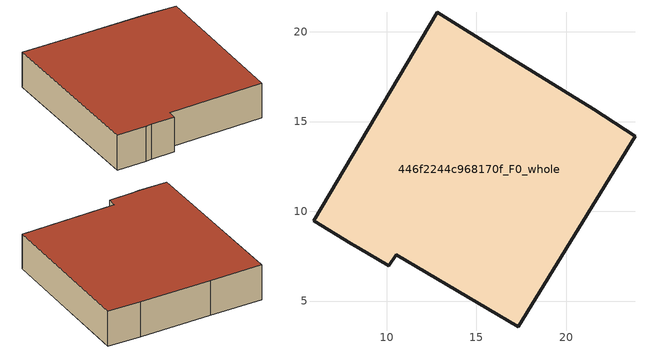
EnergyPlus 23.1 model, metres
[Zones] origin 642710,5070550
446f2244c968170f_F0_whole
 floor ground (EU_floor_Construction): 21.53,15.68 23.83,14.18 17.32,3.57 10.52,7.58 10.12,6.98 8.42,7.98 8.02,8.18 5.92,9.48 12.83,21.09 16.53,18.78 z0
 wall outside (EU_wall_Construction): 10.12,6.98 10.52,7.58 17.32,3.57 23.83,14.18 21.53,15.68 16.53,18.78 12.83,21.09 5.92,9.48 8.02,8.18 8.42,7.98 10.12,6.98 z0:3
 roof outside (EU_roof_Construction): 17.32,3.57 23.83,14.18 21.53,15.68 16.53,18.78 12.83,21.09 5.92,9.48 8.02,8.18 8.42,7.98 10.12,6.98 10.52,7.58 z3
[Building]
EU S2 Campaign: North Axis=0; Terrain=City; Solar Distribution=FullExterior
[Site:Location]
Lyon-Bron: Latitude=45.75; Longitude=5; Time Zone=1; Elevation=198
[SizingPeriod:WeatherFileDays]
AnnualSizingPeriod: Begin Month=1; Begin Day of Month=1; End Month=12; End Day of Month=31; Day of Week for Start Day=Monday; Use Weather File Daylight Saving Period=No; Use Weather File Rain and Snow Indicators=No
[MATERIAL]
EU_InternalMass_Material: Roughness=MediumRough; Thickness=0.1; Conductivity=1; Density=1800; Specific Heat=900; Thermal Absorptance=0.9; Solar Absorptance=0.7; Visible Absorptance=0.7
[MATERIAL:NOMASS] Roughness=MediumRough; Thermal Absorptance=0.9; Solar Absorptance=0.7; Visible Absorptance=0.7
Name | Thermal Resistance
EU_wall_NoMass | 0.87146
EU_roof_NoMass | 0.842276
EU_floor_NoMass | 0.496999
[CONSTRUCTION]
EU_wall_Construction: EU_wall_NoMass
EU_roof_Construction: EU_roof_NoMass
EU_floor_Construction: EU_floor_NoMass
EU_InternalMass_Construction: EU_InternalMass_Material
[ZONE]
446f2244c968170f_F0_whole: Type=1; Multiplier=1; Ceiling Height=autocalculate; Volume=500.5; Floor Area=autocalculate; Part of Total Floor Area=Yes
[INTERNALMASS]
446f2244c968170f_F0_whole_EU_InternalMass: Construction=EU_InternalMass_Construction; Zone or ZoneList=446f2244c968170f_F0_whole; Surface Area=166.834
[OTHEREQUIPMENT]
EU_Step8_InternalGain_446f2244c968170f_F0_whole_f000: Fuel Type=Electricity; Zone or ZoneList or Space or SpaceList=446f2244c968170f_F0_whole; Schedule=EU_Step8_GainSchedule_446f2244c968170f_F0_whole_f000; Design Level Calculation Method=Watts/Area; Power per Zone Floor Area=1; Fraction Latent=0; Fraction Radiant=0; Fraction Lost=0; Carbon Dioxide Generation Rate=0; EndUse Subcategory=EU_Step8_InternalGains
[ZONEVENTILATION:DESIGNFLOWRATE]
EU_ConstantAir_446f2244c968170f_F0_whole: Zone or ZoneList or Space or SpaceList=446f2244c968170f_F0_whole; Schedule=EU_AlwaysOn; Design Flow Rate Calculation Method=AirChanges/Hour; Air Changes per Hour=0.425; Ventilation Type=Natural; Fan Pressure Rise=0; Fan Total Efficiency=1; Constant Term Coefficient=1; Temperature Term Coefficient=0; Velocity Term Coefficient=0; Velocity Squared Term Coefficient=0; Minimum Indoor Temperature=-100; Maximum Indoor Temperature=100; Delta Temperature=-100; Minimum Outdoor Temperature=-100; Maximum Outdoor Temperature=100; Maximum Wind Speed=40
[HVACTEMPLATE:THERMOSTAT]
EU_HeatOnly_446f2244c968170f_F0_whole: Constant Heating Setpoint=20; Constant Cooling Setpoint=50
[HVACTEMPLATE:ZONE:IDEALLOADSAIRSYSTEM]
446f2244c968170f_F0_whole: Template Thermostat=EU_HeatOnly_446f2244c968170f_F0_whole; System Availability Schedule=EU_AlwaysOn; Maximum Heating Supply Air Temperature=50; Minimum Cooling Supply Air Temperature=13; Maximum Heating Supply Air Humidity Ratio=0.0156; Minimum Cooling Supply Air Humidity Ratio=0.0077; Heating Limit=NoLimit; Cooling Limit=NoLimit; Heating Availability Schedule=EU_AlwaysOn; Cooling Availability Schedule=EU_CoolingOff; Dehumidification Control Type=ConstantSensibleHeatRatio; Cooling Sensible Heat Ratio=0.7; Dehumidification Setpoint=60; Humidification Control Type=None; Humidification Setpoint=30; Outdoor Air Method=None; Outdoor Air Flow Rate per Person=0.00944; Outdoor Air Flow Rate per Zone Floor Area=0; Outdoor Air Flow Rate per Zone=0; Demand Controlled Ventilation Type=None; Outdoor Air Economizer Type=NoEconomizer; Heat Recovery Type=None; Sensible Heat Recovery Effectiveness=0.7; Latent Heat Recovery Effectiveness=0.65
[SIZING:ZONE]
446f2244c968170f_F0_whole: Zone Cooling Design Supply Air Temperature Input Method=SupplyAirTemperature; Zone Cooling Design Supply Air Temperature=13; Zone Heating Design Supply Air Temperature Input Method=SupplyAirTemperature; Zone Heating Design Supply Air Temperature=50; Zone Cooling Design Supply Air Humidity Ratio=0.008; Zone Heating Design Supply Air Humidity Ratio=0.008; Cooling Design Air Flow Method=DesignDay; Cooling Design Air Flow Rate=0; Cooling Minimum Air Flow per Zone Floor Area=0.000762; Cooling Minimum Air Flow=0; Cooling Minimum Air Flow Fraction=0.2; Heating Design Air Flow Method=DesignDay; Heating Design Air Flow Rate=0; Heating Maximum Air Flow per Zone Floor Area=0.002032; Heating Maximum Air Flow=0.141576; Heating Maximum Air Flow Fraction=0.3; Account for Dedicated Outdoor Air System=No; Dedicated Outdoor Air System Control Strategy=NeutralSupplyAir; Dedicated Outdoor Air Low Setpoint Temperature for Design=autosize; Dedicated Outdoor Air High Setpoint Temperature for Design=autosize; Zone Load Sizing Method=Sensible Load Only No Latent Load; Zone Latent Cooling Design Supply Air Humidity Ratio Input Method=HumidityRatioDifference; Zone Cooling Design Supply Air Humidity Ratio Difference=0.005; Zone Latent Heating Design Supply Air Humidity Ratio Input Method=HumidityRatioDifference; Zone Humidification Design Supply Air Humidity Ratio Difference=0.005
[SCHEDULE:CONSTANT]
Name | Hourly Value
EU_AlwaysOn | 1
EU_CoolingOff | 0
[SCHEDULE:FILE]
EU_Step8_GainSchedule_446f2244c968170f_F0_whole_f000: File=C:\Users\o_iseri\Desktop\OpenUBEM\openubem\outputs\eu_evidence\EU-11\FR-LYO-HAUTCOEURPENTES\idfs\446f2244c968170f\446f2244c968170f_F0_whole_f000_gain.csv; Column Number=1; Rows to Skip at Top=0; Number of Hours of Data=8760; Column Separator=Comma; Interpolate to Timestep=No; Minutes per Item=60; Adjust Schedule for Daylight Savings=Yes
